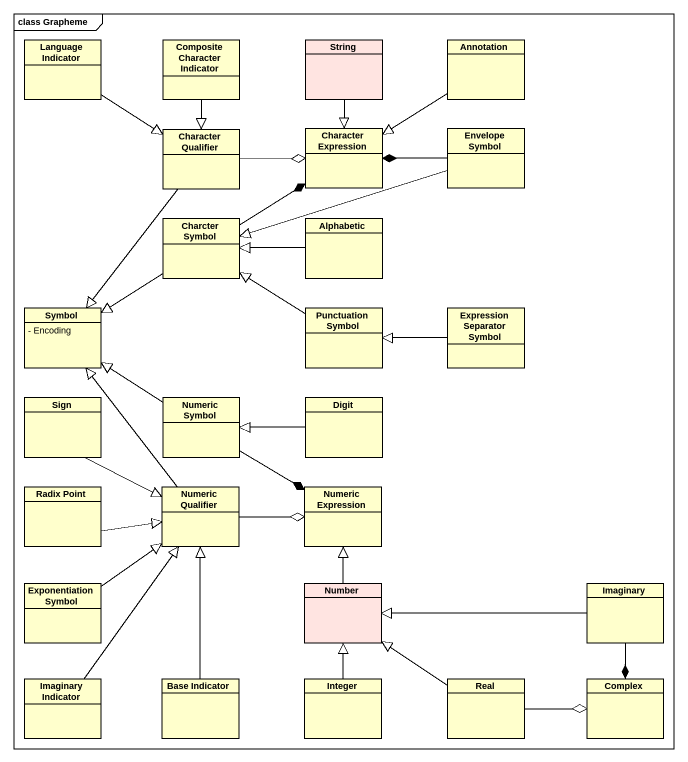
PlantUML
@startuml
mainframe class Grapheme
hide circle
hide empty members
skinparam classAttributeIconSize 0
class "Language Indicator" as Language_Indicator
class "Composite Character Indicator" as Composite_Character
class String #FFE4E1
class "Annotation" as Annotation_
class "Character Qualifier" as Character_Qualifier
class "Character Expression" as Character_Expression
class "Envelope Symbol" as Envelope_Symbol
class "Charcter Symbol" as Charcter_Symbol
class Alphabetic
class Symbol {
  - Encoding
}
class "Punctuation Symbol" as Punctuation_Symbol
class "Expression Separator Symbol" as Expression_Separator_Symbol
class Sign
class "Numeric Symbol" as Numeric_Symbol
class Digit
class "Radix Point" as Radix_Point
class "Numeric Qualifier" as Numeric_Qualifier
class "Numeric Expression" as Numeric_Expression
class "Exponentiation Symbol" as Exponentiation_Symbol
class Number #FFE4E1
class Imaginary
class "Imaginary Indicator" as Imaginary_Indicator
class "Base Indicator" as Base_Indicator
class Integer
class Real
class Complex
Language_Indicator --|> Character_Qualifier
Composite_Character --|> Character_Qualifier
String --|> Character_Expression
Annotation_ --|> Character_Expression
Character_Qualifier -right-o Character_Expression
Character_Qualifier --|> Symbol
Envelope_Symbol -left-* Character_Expression
Envelope_Symbol -left-|> Charcter_Symbol
Charcter_Symbol -up-* Character_Expression
Charcter_Symbol --|> Symbol
Alphabetic -left-|> Charcter_Symbol
Punctuation_Symbol -up-|> Charcter_Symbol
Expression_Separator_Symbol -left-|> Punctuation_Symbol
Sign --|> Numeric_Qualifier
Numeric_Symbol -up-|> Symbol
Numeric_Symbol --* Numeric_Expression
Digit -left-|> Numeric_Symbol
Radix_Point -right-|> Numeric_Qualifier
Numeric_Qualifier -up-|> Symbol
Numeric_Qualifier -right-o Numeric_Expression
Exponentiation_Symbol -up-|> Numeric_Qualifier
Number -up-|> Numeric_Expression
Imaginary -left-|> Number
Imaginary --* Complex
Imaginary_Indicator -up-|> Numeric_Qualifier
Base_Indicator -up-|> Numeric_Qualifier
Integer -up-|> Number
Real -up-|> Number
Real -right-o Complex
@enduml
